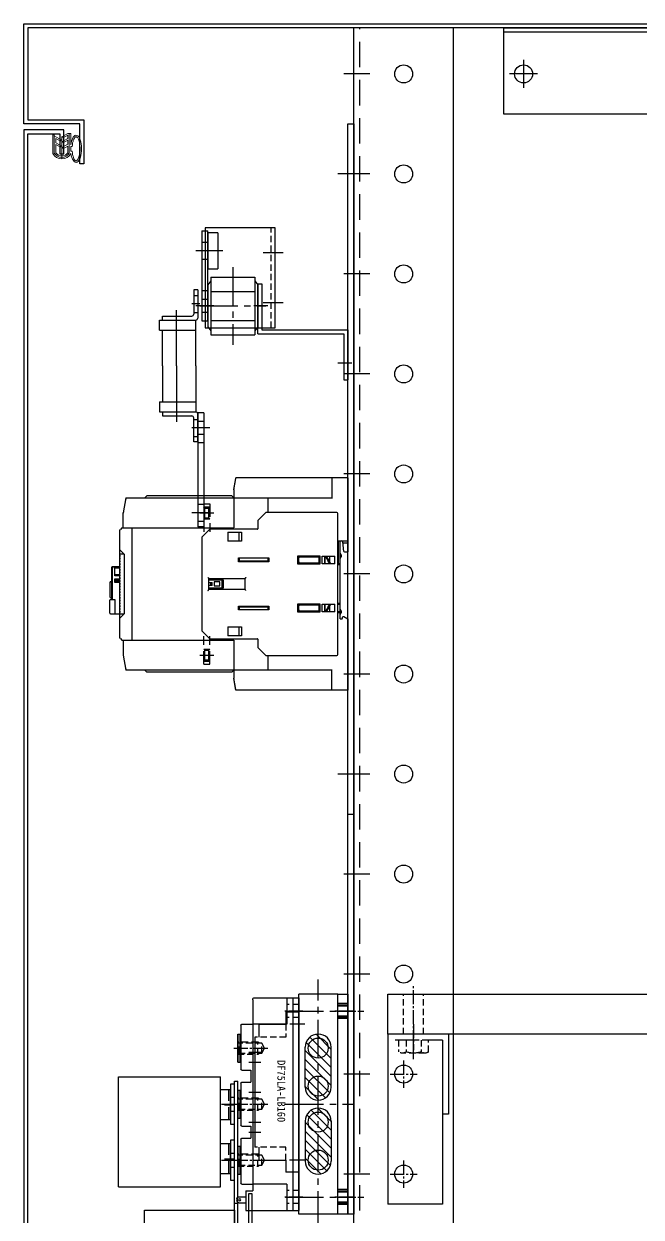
# Model space of a CAD drawing. Header units: millimetres. Extents: x 24815 to 36799, y -9299 to 5469.
# Drawn here: x 35162 to 35471, y 238 to 834 of the extents above; entities that cross this region are included whole.
import ezdxf

# ---------------------------------------------------------------- set-up
doc = ezdxf.new("R2010")
doc.units = ezdxf.units.MM
for name, pattern in [('CENTER', [50.8, 31.75, -6.35, 6.35, -6.35]), ('CENTER1', [10, 7, -1, 1, -1]), ('CENTER2', [28.575, 19.05, -3.175, 3.175, -3.175]), ('HIDDEN', [9.525, 6.35, -3.175]), ('HIDDEN2', [4.7625, 3.175, -1.5875]), ('HIDDENX2', [19.05, 12.7, -6.35])]:
    doc.linetypes.add(name, pattern=pattern)
for name, color, linetype in [('3', 3, 'Continuous'), ('BOARD_OUTLINE', 7, 'Continuous'), ('CAPA', 7, 'Continuous'), ('CEN', 1, 'CENTER'), ('CENTER', 1, 'CENTER'), ('H', 2, 'HIDDEN'), ('HIDDEN', 2, 'HIDDEN'), ('mmm', 7, 'Continuous'), ('OBS_SSTOP', 4, 'Continuous')]:
    doc.layers.add(name, color=color, linetype=linetype)
doc.layers.add('case', color=3, linetype='Continuous', lineweight=30)
doc.styles.add('HAN', font='')
doc.styles.get('HAN').set_extended_font_data('GulimChe')

# ---------------------------------------------------------------- blocks, each defined once
blk = doc.blocks.new('234567890oplkjhgijsdertyuioll')
at = {"color": 140}
for p, q in [((-17498.05, 8543.32), (-17498.05, 9439.32)), ((-17448.05, 9439.32), (-17498.05, 9439.32)), ((-17448.05, 8543.32), (-17448.05, 9439.32))]:
    blk.add_line(p, q, dxfattribs=at)
at = {"color": 1}
for p, q in [((-17490.05, 9416.32), (-17503.05, 9416.32)), ((-17490.05, 9366.32), (-17503.05, 9366.32)), ((-17490.05, 9316.32), (-17503.05, 9316.32)), ((-17490.05, 9266.32), (-17503.05, 9266.32)), ((-17490.05, 9216.32), (-17503.05, 9216.32)), ((-17490.05, 9166.32), (-17503.05, 9166.32)), ((-17490.05, 9116.32), (-17503.05, 9116.32)), ((-17490.05, 9066.32), (-17503.05, 9066.32)), ((-17490.05, 9016.32), (-17503.05, 9016.32)), ((-17490.05, 8966.32), (-17503.05, 8966.32)), ((-17490.05, 8916.32), (-17503.05, 8916.32)), ((-17490.05, 8866.32), (-17503.05, 8866.32))]:
    blk.add_line(p, q, dxfattribs=at)
at = {"color": 140}
for centre in [(-17473.05, 9416.32), (-17473.05, 9366.32), (-17473.05, 9316.32), (-17473.05, 9266.32), (-17473.05, 9216.32), (-17473.05, 9166.32), (-17473.05, 9116.32), (-17473.05, 9066.32), (-17473.05, 9016.32), (-17473.05, 8966.32), (-17473.05, 8916.32), (-17473.05, 8866.32)]:
    blk.add_circle(centre, 4.5, dxfattribs=at)
at = {"layer": 'HIDDEN', "color": 2, "linetype": 'HIDDENX2'}
blk.add_line((-17495.05, 8543.32), (-17495.05, 9439.32), dxfattribs=at)
blk = doc.blocks.new('756ETAFSDFF')
at = {"color": 4}
for p, q in [((12826.75, 11655.52), (13246.75, 11655.52)), ((12826.75, 11655.52), (12826.75, 11612.52)), ((12826.75, 11653.52), (13246.75, 11653.52)), ((13246.75, 11655.52), (13246.75, 11612.52)), ((12826.75, 11612.52), (13246.75, 11612.52))]:
    blk.add_line(p, q, dxfattribs=at)
for centre in [(12836.75, 11632.52), (12916.75, 11632.52), (12996.75, 11632.52), (13076.75, 11632.52), (13156.75, 11632.52), (13236.75, 11632.52)]:
    blk.add_circle(centre, 4.5, dxfattribs=at)
at = {"layer": 'CENTER', "ltscale": 3}
for p, q in [((12836.75, 11639.52), (12836.75, 11625.52)), ((12916.75, 11639.52), (12916.75, 11625.52)), ((12996.75, 11639.52), (12996.75, 11625.52)), ((13076.75, 11639.52), (13076.75, 11625.52)), ((13156.75, 11639.52), (13156.75, 11625.52)), ((13236.75, 11639.52), (13236.75, 11625.52)), ((12843.75, 11632.52), (12829.75, 11632.52)), ((12923.75, 11632.52), (12909.75, 11632.52)), ((13003.75, 11632.52), (12989.75, 11632.52)), ((13083.75, 11632.52), (13069.75, 11632.52)), ((13163.75, 11632.52), (13149.75, 11632.52)), ((13243.75, 11632.52), (13229.75, 11632.52))]:
    blk.add_line(p, q, dxfattribs=at)
blk = doc.blocks.new('door packing')
at = {"lineweight": 15}
for p, q in [((-4.03, -2.85), (-2.01, 0.65)), ((-3.03, 6.15), (-3.03, 7.15)), ((9.47, 7.15), (-3.03, 7.15)), ((9.19, 6.15), (-3.03, 6.15)), ((-2.88, -2.85), (-1.1, 0.23)), ((-2.31, 6.15), (0.29, 1.65)), ((-2.01, 0.65), (-1.1, 0.23)), ((-0.73, -2.85), (1.29, 0.65)), ((-0.58, 5.15), (1.2, 2.07)), ((2.24, 5.15), (-0.58, 5.15)), ((0.29, 1.65), (1.2, 2.07)), ((0.42, -2.85), (2.2, 0.23)), ((1.29, 0.65), (2.2, 0.23)), ((2.24, 5.15), (4.26, 1.65)), ((3.24, -2.85), (5.26, 0.65)), ((8.89, 5.15), (3.4, 5.15)), ((3.4, 5.15), (5.17, 2.07)), ((4.26, 1.65), (5.17, 2.07)), ((4.4, -2.85), (6.17, 0.23)), ((5.26, 0.65), (6.17, 0.23)), ((-4.03, -4.85), (-4.03, -2.85)), ((-4.03, -3.85), (9.19, -3.85)), ((-4.03, -4.85), (3.49, -4.85)), ((-2.88, -2.85), (-0.73, -2.85)), ((0.42, -2.85), (3.24, -2.85)), ((4.4, -2.85), (8.89, -2.85)), ((4.74, -5.74), (4.74, -4.85)), ((4.74, -4.85), (7.74, -4.85)), ((7.74, -5.74), (7.74, -4.85))]:
    blk.add_line(p, q, dxfattribs=at)
for radius, start, end in [(4.89, 305.16287, 54.83713), (5.89, 301.95275, 58.04725), (6.89, 298.55561, 60.51287)]:
    blk.add_arc((6.08, 1.15), radius, start, end, dxfattribs=at)
blk.add_ellipse((6.24, -8.37), major_axis=(9.04, 0), ratio=0.408407, start_param=1.879377, end_param=7.500112, dxfattribs=at)
blk.add_open_spline([(4.74, -5.74), (3.01, -5.92), (2.42, -6.03), (1.12, -6.34), (0.44, -6.58), (-0.67, -7.09), (-1.1, -7.37), (-1.53, -7.78), (-1.64, -7.92), (-1.77, -8.16), (-1.79, -8.25), (-1.81, -8.41), (-1.8, -8.48), (-1.72, -8.69), (-1.64, -8.82), (-1.38, -9.11), (-1.2, -9.27), (-0.72, -9.59), (-0.43, -9.76), (0.62, -10.24), (1.55, -10.53), (3.65, -10.93), (4.81, -11.04), (7.15, -11.07), (8.33, -10.99), (10.49, -10.64), (11.46, -10.37), (12.77, -9.84), (13.2, -9.61), (13.78, -9.19), (13.97, -9), (14.18, -8.72), (14.23, -8.61), (14.28, -8.44), (14.28, -8.37), (14.26, -8.22), (14.23, -8.13), (14.1, -7.9), (14, -7.77), (13.69, -7.48), (13.49, -7.33), (12.76, -6.88), (12.08, -6.58), (10.66, -6.16), (9.96, -6.01), (7.74, -5.74)], degree=3, knots=[1.879642, 1.879642, 1.879642, 1.879642, 2.103892, 2.103892, 2.418206, 2.418206, 2.73252, 2.73252, 2.921833, 2.921833, 3.111145, 3.111145, 3.300458, 3.300458, 3.489771, 3.489771, 3.679083, 3.679083, 3.868396, 3.868396, 4.275468, 4.275468, 4.68254, 4.68254, 5.089613, 5.089613, 5.496685, 5.496685, 5.768967, 5.768967, 5.987304, 5.987304, 6.163545, 6.163545, 6.339787, 6.339787, 6.516028, 6.516028, 6.692269, 6.692269, 6.86851, 6.86851, 7.222367, 7.222367, 7.500112, 7.500112, 7.500112, 7.500112], dxfattribs=at)
at = {"layer": 'CENTER', "lineweight": 15}
blk.add_line((12.97, 1.15), (-2.03, 1.15), dxfattribs=at)
blk = doc.blocks.new('64tweeffddsfasdf')
at = {"layer": '3'}
for p, q in [((-17307.17, 9391.32), (-17307.17, 9441.32)), ((-17307.17, 9441.32), (-16507.17, 9441.32)), ((-16509.17, 9439.32), (-17305.17, 9439.32)), ((-17305.17, 9439.32), (-17305.17, 9393.32)), ((-17279.17, 9391.32), (-17307.17, 9391.32)), ((-17305.17, 9393.32), (-17277.17, 9393.32)), ((-17279.17, 9371.32), (-17279.17, 9391.32)), ((-17277.17, 9393.32), (-17277.17, 9371.32)), ((-17277.17, 9371.32), (-17279.17, 9371.32))]:
    blk.add_line(p, q, dxfattribs=at)
blk = doc.blocks.new('A$C4EED5EFA')
at = {"color": 1}
for p, q in [((-35, 25), (-35, -25)), ((0, 25), (-35, 25)), ((0, -25), (0, 25)), ((-35, -25), (0, -25))]:
    blk.add_line(p, q, dxfattribs=at)
at = {"color": 2, "linetype": 'HIDDEN2'}
blk.add_line((-2, -25), (-2, 25), dxfattribs=at)
at = {"color": 1, "linetype": 'CENTER', "ltscale": 3}
for p, q in [((4, 12.5), (-6, 12.5)), ((4, -12.5), (-6, -12.5))]:
    blk.add_line(p, q, dxfattribs=at)
blk = doc.blocks.new('A$C7B1C76C4')
at = {"layer": '3'}
blk.add_lwpolyline([(20, -65), (20, -53), (0, -53), (0, -747), (20, -747), (20, -735), (18, -735), (18, -745), (2, -745), (2, -55), (18, -55), (18, -65), (20, -65)], dxfattribs=at)
for name, p in [('64tweeffddsfasdf', (17307.17, -9441.32)), ('234567890oplkjhgijsdertyuioll', (17663.05, -9441.32)), ('756ETAFSDFF', (-12586.75, -11657.52)), ('A$C4EED5EFA', (125.7, -127))]:
    blk.add_blockref(name, p)
at = {"lineweight": 15, "xscale": -0.75, "yscale": 0.75, "zscale": 0.75, "rotation": 90}
blk.add_blockref('door packing', (19.86, -57.77), dxfattribs=at)
blk = doc.blocks.new('A$C124A4948')
for p, q in [((-35, 30.5), (-21, 30.5)), ((-21, 30.5), (-35, 30.5)), ((-35, 30.5), (-35, 29)), ((-21, 30.5), (-21, 29)), ((-7, 30.5), (7, 30.5)), ((7, 30.5), (-7, 30.5)), ((-7, 30.5), (-7, 29)), ((7, 30.5), (7, 29)), ((21, 30.5), (35, 30.5)), ((35, 30.5), (21, 30.5)), ((21, 30.5), (21, 29)), ((35, 30.5), (35, 29)), ((46.3, 29.9), (46.3, 26.5)), ((47.3, 30.9), (48.3, 30.9)), ((49.3, 29.9), (49.3, 26.5)), ((-40, 28.5), (-40, 23)), ((-39.5, 29), (-17.5, 29)), ((-35, 29.3), (-21, 29.3)), ((-21, 29.3), (-35, 29.3)), ((-17, 28.5), (-17, 24)), ((-17, 24), (-11, 24)), ((-11, 28.5), (-11, 24)), ((-10.5, 29), (10.5, 29)), ((7, 29.3), (-7, 29.3)), ((11, 28.5), (11, 24)), ((11, 24), (17, 24)), ((17, 28.5), (17, 24)), ((17.5, 29), (39.5, 29)), ((35, 29.3), (21, 29.3)), ((40, 28.5), (40, 23)), ((43.3, 26.5), (53.2, 26.5)), ((43.3, 26.5), (43.3, 23)), ((53.2, 26.5), (53.2, 0)), ((-53.2, 22), (-53.2, 0)), ((-52.2, 23), (43.3, 23)), ((-53.2, 6), (-39.95, 6)), ((39.95, 6), (53.2, 6)), ((-53.2, 3), (53.2, 3)), ((-53.2, 0), (53.2, 0))]:
    blk.add_line(p, q)
at = {"color": 1, "linetype": 'CENTER1'}
for p, q in [((-28, 32.5), (-28, 15.08)), ((0, 32.5), (0, 15.08)), ((28, 32.5), (28, 15.08)), ((-46.5, -2), (-46.5, 8)), ((46.5, -2), (46.5, 8))]:
    blk.add_line(p, q, dxfattribs=at)
at = {"ltscale": 10}
for p, q in [((-39.95, 6), (-39.95, 23)), ((39.95, 6), (39.95, 23))]:
    blk.add_line(p, q, dxfattribs=at)
at = {"color": 2, "linetype": 'HIDDEN2'}
for p, q in [((-25, 20.5), (-31, 20.5)), ((-25.54, 18.5), (-30.46, 18.5)), ((3, 20.5), (-3, 20.5)), ((2.46, 18.5), (-2.46, 18.5)), ((31, 20.5), (25, 20.5)), ((30.46, 18.5), (25.54, 18.5)), ((-49.75, 0), (-49.75, 6)), ((-43.25, 0), (-43.25, 6)), ((43.25, 0), (43.25, 6)), ((49.75, 0), (49.75, 6))]:
    blk.add_line(p, q, dxfattribs=at)
for points in [[(-30.46, 19.56), (-31, 20.5), (-31, 30.5)], [(-25, 30.5), (-25.54, 29.96), (-30.46, 29.96), (-31, 30.5)], [(-25.54, 29.96), (-25.54, 18.5), (-28, 17.08), (-30.46, 18.5), (-30.46, 29.96)], [(-25, 30.5), (-25, 20.5), (-25.54, 19.56)], [(-2.46, 19.56), (-3, 20.5), (-3, 30.5)], [(3, 30.5), (2.46, 29.96), (-2.46, 29.96), (-3, 30.5)], [(2.46, 29.96), (2.46, 18.5), (0, 17.08), (-2.46, 18.5), (-2.46, 29.96)], [(3, 30.5), (3, 20.5), (2.46, 19.56)], [(25.54, 19.56), (25, 20.5), (25, 30.5)], [(31, 30.5), (30.46, 29.96), (25.54, 29.96), (25, 30.5)], [(30.46, 29.96), (30.46, 18.5), (28, 17.08), (25.54, 18.5), (25.54, 29.96)], [(31, 30.5), (31, 20.5), (30.46, 19.56)]]:
    blk.add_lwpolyline(points, dxfattribs=at)
at = {"color": 3}
blk.add_lwpolyline([(44.7, 23.5), (72.7, 23.5), (72.7, 25), (44.7, 25)], close=True, dxfattribs=at)
blk.add_circle((47.8, 29.4), 0.5)
for centre, radius, start, end in [((47.3, 29.9), 1, 90, 180), ((48.3, 29.9), 1, 0, 90), ((-39.5, 28.5), 0.5, 90, 180), ((-17.5, 28.5), 0.5, 0, 90), ((-10.5, 28.5), 0.5, 90, 180), ((10.5, 28.5), 0.5, 0, 90), ((17.5, 28.5), 0.5, 90, 180), ((39.5, 28.5), 0.5, 0, 90), ((-52.2, 22), 1, 90, 180)]:
    blk.add_arc(centre, radius, start, end)
blk = doc.blocks.new('A$C4D733520')
at = {"color": 161}
for p, q in [((-55.62, 14.67, 0), (24.38, 14.67, 0)), ((-55.62, 14.67, 0), (-55.62, 8.27, 0)), ((24.38, 14.67, 0), (24.38, 8.27, 0)), ((-55.62, 8.27, 0), (-49.62, 8.27, 0)), ((-49.62, -5.33, 0), (-49.62, 8.27, 0)), ((18.38, -5.33, 0), (18.38, 8.27, 0)), ((18.38, 8.27, 0), (24.38, 8.27, 0)), ((-49.62, -5.33, 0), (-43.12, -5.33, 0)), ((11.88, -5.33, 0), (18.38, -5.33, 0)), ((-43.12, -7.33, 0), (11.88, -7.33, 0))]:
    blk.add_line(p, q, dxfattribs=at)
at = {"color": 1, "linetype": 'CENTER'}
for p, q in [((-49.62, 17.67, 0), (-49.62, 10.22, 0)), ((18.38, 17.67, 0), (18.38, 9.98, 0)), ((-35.62, -10.33, 0), (-35.62, -4.33, 0)), ((-30.62, -10.33, 0), (-30.62, -4.33, 0)), ((-15.62, -10.33, 0), (-15.62, -4.33, 0)), ((-0.62, -10.33, 0), (-0.62, -4.33, 0)), ((4.38, -10.33, 0), (4.38, -4.33, 0))]:
    blk.add_line(p, q, dxfattribs=at)
at = {"color": 2, "linetype": 'HIDDEN2'}
for p, q in [((-49.62, 8.27, 0), (-43.12, 8.27, 0)), ((-43.12, 8.27, 0), (-43.12, -7.33, 0)), ((11.88, 8.27, 0), (11.88, -7.33, 0)), ((18.38, 8.27, 0), (11.88, 8.27, 0))]:
    blk.add_line(p, q, dxfattribs=at)
at = {"color": 2, "style": 'HAN'}
blk.add_text('DF75LA-LB160', height=4, dxfattribs=at).set_placement((-31.59, 3.98, 0))
blk = doc.blocks.new('AEFAES')
h = blk.add_hatch()
h.set_pattern_fill('ANSI31', color=256, style=0)
h.set_pattern_definition([(315, (-3720.565, -10788.0357), (-2.245064, -2.245064), [])])
edge = h.paths.add_edge_path()
edge.add_arc((-4454.4, -12420.41), 6.5, 180, 360)
edge.add_line((-4447.9, -12420.41), (-4447.9, -12400.41))
edge.add_arc((-4454.4, -12400.41), 6.5, 0, 180)
edge.add_line((-4460.9, -12400.41), (-4460.9, -12420.41))
edge = h.paths.add_edge_path()
edge.add_arc((-4454.4, -12383.41), 6.5, 180, 360)
edge.add_line((-4447.9, -12383.41), (-4447.9, -12363.41))
edge.add_arc((-4454.4, -12363.41), 6.5, 0, 180)
edge.add_line((-4460.9, -12363.41), (-4460.9, -12383.41))
at = {"color": 1, "linetype": 'CENTER2'}
for p, q in [((-4454.4, -12454.49), (-4454.4, -12329.63)), ((-4470.81, -12345.41), (-4436.21, -12345.41)), ((-4470.81, -12391.91), (-4436.21, -12391.91)), ((-4470.81, -12438.41), (-4436.21, -12438.41))]:
    blk.add_line(p, q, dxfattribs=at)
at = {"color": 1}
for p, q in [((-4464.15, -12446.91), (-4464.15, -12336.91)), ((-4444.65, -12336.91), (-4464.15, -12336.91)), ((-4444.65, -12446.91), (-4444.65, -12336.91)), ((-4460.9, -12383.41), (-4460.9, -12363.41)), ((-4447.9, -12383.41), (-4447.9, -12363.41)), ((-4460.9, -12400.41), (-4460.9, -12420.41)), ((-4447.9, -12400.41), (-4447.9, -12420.41)), ((-4444.65, -12446.91), (-4464.15, -12446.91))]:
    blk.add_line(p, q, dxfattribs=at)
at = {"color": 3}
for centre in [(-4454.4, -12363.91), (-4454.4, -12382.91), (-4454.4, -12400.91), (-4454.4, -12419.91)]:
    blk.add_circle(centre, 5, dxfattribs=at)
at = {"color": 1}
for centre, start, end in [((-4454.4, -12363.41), 0, 180), ((-4454.4, -12383.41), 180, 0), ((-4454.4, -12400.41), 0, 180), ((-4454.4, -12420.41), 180, 0)]:
    blk.add_arc(centre, 6.5, start, end, dxfattribs=at)
at = {"ltscale": 10, "xscale": -1, "rotation": 90}
blk.add_blockref('A$C124A4948', (-4464.15, -12391.91), dxfattribs=at)
at = {"rotation": 270}
blk.add_blockref('A$C4D733520', (-4478.81, -12401.53, 0), dxfattribs=at)
blk = doc.blocks.new('q3453w46t45t')
for p, q in [((70845.66, 2007.55), (70850.15, 2007.55)), ((70845.66, 1980.55), (70850.15, 1980.55))]:
    blk.add_line(p, q)
at = {"layer": 'CAPA'}
for p, q in [((70792.71, 1966.55), (70792.71, 2021.55)), ((70792.71, 2021.55), (70843.71, 2021.55)), ((70843.71, 1966.55), (70843.71, 2021.55)), ((70848.71, 2015.05), (70843.71, 2015.05)), ((70848.71, 2000.05), (70848.71, 2015.05)), ((70848.71, 2000.05), (70843.71, 2000.05)), ((70848.71, 1988.05), (70843.71, 1988.05)), ((70848.71, 1973.05), (70848.71, 1988.05)), ((70848.71, 1973.05), (70843.71, 1973.05)), ((70792.71, 1966.55), (70843.71, 1966.55))]:
    blk.add_line(p, q, dxfattribs=at)
at = {"layer": 'CAPA', "linetype": 'HIDDEN'}
for p, q in [((70847.91, 2000.05), (70847.91, 2015.05)), ((70847.91, 1973.05), (70847.91, 1988.05))]:
    blk.add_line(p, q, dxfattribs=at)
blk = doc.blocks.new('A$C4EDB0E17')
at = {"color": 6}
for p, q in [((0, 50), (-3, 50)), ((-3, 50), (-3, -7)), ((0, 50), (0, -7)), ((0, 35), (-3, 35)), ((0, -7), (-3, -7))]:
    blk.add_line(p, q, dxfattribs=at)
at = {"layer": 'CEN'}
for p, q in [((3, 42.5), (-6, 42.5)), ((3, 0), (-6, 0))]:
    blk.add_line(p, q, dxfattribs=at)
at = {"layer": 'H'}
for p, q in [((0, 45.75), (-3, 45.75)), ((0, 39.25), (-3, 39.25)), ((0, 4.25), (-3, 4.25)), ((0, -4.25), (-3, -4.25))]:
    blk.add_line(p, q, dxfattribs=at)
blk = doc.blocks.new('DSAGFSEFWAEFSDFAW')
at = {"color": 3}
for p, q in [((7178.45, -34372.09), (7176.45, -34372.09)), ((7176.45, -34372.09), (7176.45, -34386.69)), ((7178.45, -34370.59), (7178.45, -34388.69)), ((7183.45, -34370.59), (7178.45, -34370.59)), ((7183.45, -34370.59), (7183.45, -34388.79)), ((7201.4, -34372.09), (7183.45, -34372.09)), ((7201.4, -34372.09), (7219.35, -34372.09)), ((7219.35, -34370.59), (7224.35, -34370.59)), ((7219.35, -34370.59), (7219.35, -34388.79)), ((7224.35, -34370.59), (7224.35, -34388.69)), ((7224.35, -34372.09), (7226.35, -34372.09)), ((7226.35, -34372.09), (7226.35, -34386.69)), ((7163.4, -34387.69), (7175.45, -34387.69)), ((7163.4, -34389.69), (7163.4, -34387.69)), ((7239.4, -34387.69), (7227.35, -34387.69)), ((7239.4, -34389.69), (7239.4, -34387.69)), ((7163.4, -34389.69), (7177.45, -34389.69)), ((7201.4, -34388.79), (7178.44, -34388.79)), ((7201.4, -34388.79), (7224.35, -34388.79)), ((7239.4, -34389.69), (7225.35, -34389.69))]:
    blk.add_line(p, q, dxfattribs=at)
for centre, start, end in [((7175.45, -34386.69), 270, 0), ((7227.35, -34386.69), 180, 270), ((7177.45, -34388.69), 270, 0), ((7225.35, -34388.69), 180, 270)]:
    blk.add_arc(centre, 1, start, end, dxfattribs=at)
at = {"layer": 'mmm', "linetype": 'CENTER'}
for p, q in [((7201.4, -34379.03), (7173.45, -34379.03)), ((7201.4, -34379.03), (7229.35, -34379.03)), ((7166.15, -34387.69), (7166.15, -34389.69)), ((7170.4, -34390.69), (7170.4, -34386.69)), ((7174.65, -34387.69), (7174.65, -34389.69)), ((7228.15, -34387.69), (7228.15, -34389.69)), ((7232.4, -34390.69), (7232.4, -34386.69)), ((7236.65, -34387.69), (7236.65, -34389.69))]:
    blk.add_line(p, q, dxfattribs=at)
blk = doc.blocks.new('A$C297E0084')
at = {"color": 4}
for p, q in [((-45, 23), (-45, 48)), ((-45, 48), (-43, 48)), ((-43, 48), (-43, 25)), ((-43, 25), (0, 25)), ((0, 25), (0, 0)), ((-45, 23), (-2, 23)), ((-2, 23), (-2, 0)), ((-2, 0), (0, 0))]:
    blk.add_line(p, q, dxfattribs=at)
at = {"color": 1, "linetype": 'CENTER1'}
for p, q in [((-40, 37), (-48, 37)), ((-5, 8.51), (3, 8.51))]:
    blk.add_line(p, q, dxfattribs=at)
blk = doc.blocks.new('A$C12FB6334')
at = {"color": 1, "linetype": 'CENTER2'}
for p, q in [((-10, 19.4), (-10, -19.4)), ((-26.47, 0), (6.47, 0))]:
    blk.add_line(p, q, dxfattribs=at)
at = {"color": 2}
for p, q in [((-21, 12.5), (-22.5, 10.5)), ((-21, 14.43), (1, 14.43)), ((-21, 14.43), (-21, -14.43)), ((1, 14.43), (1, -14.43)), ((1, 12.5), (2.5, 10.5)), ((-22.5, 10.5), (-22.5, -10.5)), ((-21, 7.22), (1, 7.22)), ((2.5, 10.5), (2.5, -10.5)), ((-22.5, -10.5), (-21, -12.5)), ((-21, -7.22), (1, -7.22)), ((2.5, -10.5), (1, -12.5)), ((-21, -14.43), (1, -14.43))]:
    blk.add_line(p, q, dxfattribs=at)
blk = doc.blocks.new('A$C119C6CB8')
at = {"color": 6}
for p, q in [((-3, 7.5), (-3, -37.5)), ((0, 7.5), (-3, 7.5)), ((0, -37.5), (0, 7.5)), ((-3, -7.5), (0, -7.5)), ((0, -37.5), (-3, -37.5))]:
    blk.add_line(p, q, dxfattribs=at)
at = {"layer": 'CEN'}
for p, q in [((-6, 0), (3, 0)), ((-6, -27.5), (3, -27.5))]:
    blk.add_line(p, q, dxfattribs=at)
at = {"layer": 'H'}
for p, q in [((-3, 3.25), (0, 3.25)), ((-3, -3.25), (0, -3.25)), ((-3, -23.25), (0, -23.25)), ((-3, -31.75), (0, -31.75))]:
    blk.add_line(p, q, dxfattribs=at)
blk = doc.blocks.new('A$C492242FE')
at = {"color": 32}
for p, q in [((0, 9), (0, -9)), ((0, 9), (5, 9)), ((5, 9), (5, -9)), ((5, -9), (0, -9))]:
    blk.add_line(p, q, dxfattribs=at)
at = {"layer": 'CEN'}
blk.add_line((-2.5, 0), (7.5, 0), dxfattribs=at)
blk = doc.blocks.new('A$C09D32D50')
at = {"linetype": 'CENTER1'}
blk.add_line((-6.5, 0), (4.5, 0), dxfattribs=at)
at = {"color": 2, "linetype": 'HIDDEN'}
for p, q in [((-2, 3.5), (0, 3.5)), ((-2, -3.5), (0, -3.5))]:
    blk.add_line(p, q, dxfattribs=at)
at = {"color": 1}
blk.add_lwpolyline([(-2, 10), (-2, -10), (0, -10), (0, 10)], close=True, dxfattribs=at)
blk = doc.blocks.new('A$C368F2ED3')
at = {"color": 1, "linetype": 'CENTER1'}
for p, q in [((2.5, 0), (-7.5, 0)), ((2.5, -93), (-7.5, -93))]:
    blk.add_line(p, q, dxfattribs=at)
at = {"color": 2, "linetype": 'HIDDEN'}
for p, q in [((0, 3.75), (-5, 3.75)), ((0, -3.75), (-5, -3.75)), ((0, -89.25), (-5, -89.25)), ((0, -96.75), (-5, -96.75))]:
    blk.add_line(p, q, dxfattribs=at)
at = {"color": 251, "linetype": 'HIDDEN'}
for p, q in [((0, 3), (-5, 3)), ((0, 2.458734), (-5, 2.458734)), ((0, -2.458734), (-5, -2.458734)), ((0, -3), (-5, -3)), ((0, -90), (-5, -90)), ((0, -90.541266), (-5, -90.541266)), ((0, -95.458734), (-5, -95.458734)), ((0, -96), (-5, -96))]:
    blk.add_line(p, q, dxfattribs=at)
at = {"color": 32}
blk.add_lwpolyline([(-5, 8.5), (0, 8.5), (0, -101.5), (-5, -101.5)], close=True, dxfattribs=at)
blk = doc.blocks.new('A$C4BAB7871')
at = {"color": 1, "linetype": 'CENTER1'}
for p, q in [((5, 520), (-8, 520)), ((5, 220), (-8, 220)), ((-8, 101.5), (5, 101.5)), ((-8, 8.5), (5, 8.5))]:
    blk.add_line(p, q, dxfattribs=at)
at = {"color": 3}
blk.add_lwpolyline([(-3, 545), (0, 545), (0, 0), (-3, 0)], close=True, dxfattribs=at)
at = {"layer": 'case', "color": 3}
blk.add_line((-3, 200), (0, 200), dxfattribs=at)
blk = doc.blocks.new('A$C24BC0354')
for p, q in [((-25.65, 47.35, 0), (-24.68, 52.86, 0)), ((-25.65, 47.15, 0), (-24.65, 52.85, 0)), ((-24.68, 52.86, 0), (-24.63, 53.15, 0)), ((-24.65, 52.85, 0), (-24.59, 53.15, 0)), ((31.35, 53.15, 0), (-24.63, 53.15, 0)), ((23.35, 53.15, 0), (23.35, 42.85, 0)), ((31.35, 53.15, 0), (31.35, 16.15, 0)), ((-79.63, 43.15, 0), (-80.95, 35.65, 0)), ((-79.63, 43.15, 0), (23.35, 43.15, 0)), ((-69.15, 44.15, 0), (-70.15, 43.15, 0)), ((-26.65, 44.15, 0), (-69.15, 44.15, 0)), ((-25.65, 43.15, 0), (-26.65, 44.15, 0)), ((-25.65, 47.35, 0), (-25.65, 28.15, 0)), ((-8.65, 43.15, 0), (-8.65, 35.9, 0)), ((-9.55, 35.9, 0), (-13.55, 31.9, 0)), ((25.95, 35.9, 0), (-9.55, 35.9, 0)), ((-80.95, 28.15, 0), (-80.95, 35.65, 0)), ((-13.55, 31.9, 0), (-13.55, 27.8, 0)), ((26.45, -35.1, 0), (26.45, 35.4, 0)), ((-82.75, 25.45, 0), (-82.75, 19.65, 0)), ((-82.65, 27.15, 0), (-82.35, 27.45, 0)), ((-82.65, -26.85, 0), (-82.65, 27.15, 0)), ((-81.65, 28.15, 0), (-82.35, 27.45, 0)), ((-81.65, 28.15, 0), (-25.65, 28.15, 0)), ((-76.65, 28.15, 0), (-76.65, -27.85, 0)), ((-37.55, 27.5, 0), (-41.55, 23.5, 0)), ((-13.85, 27.5, 0), (-37.55, 27.5, 0)), ((-28.55, 26.1, 0), (-28.55, 21.5, 0)), ((-28.55, 26.1, 0), (-21.85, 26.1, 0)), ((-23.05, 26.1, 0), (-23.05, 21.5, 0)), ((-21.85, 26.1, 0), (-21.85, 21.5, 0)), ((-41.55, 23.5, 0), (-41.55, -23.2, 0)), ((-21.85, 21.5, 0), (-28.55, 21.5, 0)), ((26.55, 21.65, 0), (26.55, 10.25, 0)), ((26.55, 21.65, 0), (31.35, 21.65, 0)), ((27.55, -17.35, 0), (27.55, 21.65, 0)), ((27.7, 21.54, 0), (27.55, 21.32, 0)), ((27.72, 21.56, 0), (27.7, 21.54, 0)), ((27.79, 21.65, 0), (27.72, 21.56, 0)), ((29.41, 16.43, 0), (28.99, 21.2, 0)), ((29.04, 20.65, 0), (31.35, 20.65, 0)), ((-80.39, 15, 0), (-82.65, 15, 0)), ((-82.65, 14.55, 0), (-82.45, 14.55, 0)), ((-82.65, 13.95, 0), (-82.45, 13.95, 0)), ((-82.65, 13.15, 0), (-82.45, 13.15, 0)), ((-82.65, 12.55, 0), (-82.45, 12.55, 0)), ((-82.45, 13.95, 0), (-82.45, 14.55, 0)), ((-82.45, 12.55, 0), (-82.45, 13.15, 0)), ((-82.35, 16.82, 0), (-80.39, 15, 0)), ((-80.39, 15, 0), (-80.39, -14.7, 0)), ((-23.25, 13.15, 0), (-8.15, 13.15, 0)), ((-23.25, 11.25, 0), (-23.25, 13.15, 0)), ((-22.85, 11.5, 0), (-22.85, 13.15, 0)), ((-8.55, 13, 0), (-22.85, 13, 0)), ((-22.75, 13, 0), (-22.75, 13.15, 0)), ((-8.65, 13, 0), (-8.65, 13.15, 0)), ((-8.55, 13.15, 0), (-8.55, 11.5, 0)), ((-8.15, 13.15, 0), (-8.15, 11.25, 0)), ((6.45, 14.25, 0), (17.45, 14.25, 0)), ((6.45, 14.25, 0), (6.95, 13.75, 0)), ((6.45, 10.05, 0), (6.45, 14.25, 0)), ((6.95, 13.75, 0), (16.95, 13.75, 0)), ((6.95, 10.55, 0), (6.95, 13.75, 0)), ((17.45, 14.25, 0), (16.95, 13.75, 0)), ((16.95, 13.75, 0), (16.95, 10.55, 0)), ((17.45, 14.25, 0), (17.45, 10.05, 0)), ((18.65, 14.05, 0), (24.95, 14.05, 0)), ((18.65, 10.25, 0), (18.65, 14.05, 0)), ((19.85, 10.25, 0), (19.85, 14.05, 0)), ((19.95, 14.05, 0), (19.95, 10.25, 0)), ((22.45, 11.09, 0), (22.45, 14.05, 0)), ((24.95, 10.25, 0), (24.95, 14.05, 0)), ((26.45, 14.55, 0), (26.55, 14.55, 0)), ((26.45, 14.05, 0), (26.55, 14.05, 0)), ((28.05, 14.65, 0), (27.55, 15.65, 0)), ((27.55, 12.65, 0), (28.05, 13.65, 0)), ((28.05, 14.65, 0), (28.05, 13.65, 0)), ((29.41, 16.43, 0), (29.7, 16.15, 0)), ((29.7, 16.15, 0), (31.35, 16.15, 0)), ((-86.65, -7.7, 0), (-86.65, 8.5, 0)), ((-86.35, -7.7, 0), (-86.35, 8.8, 0)), ((-82.65, 8.8, 0), (-86.35, 8.8, 0)), ((-85.15, 7.8, 0), (-85.65, 8.8, 0)), ((-85.4, 8.3, 0), (-82.45, 8.3, 0)), ((-85.15, 4.3, 0), (-85.15, 7.8, 0)), ((-82.65, 11.75, 0), (-82.45, 11.75, 0)), ((-82.65, 11.15, 0), (-82.45, 11.15, 0)), ((-82.65, 10.35, 0), (-82.45, 10.35, 0)), ((-82.65, 9.75, 0), (-82.45, 9.75, 0)), ((-82.65, 8.95, 0), (-82.45, 8.95, 0)), ((-82.65, 8.35, 0), (-82.45, 8.35, 0)), ((-82.65, 7.55, 0), (-82.45, 7.55, 0)), ((-82.65, 6.95, 0), (-82.45, 6.95, 0)), ((-82.65, 6.15, 0), (-82.45, 6.15, 0)), ((-82.45, 11.15, 0), (-82.45, 11.75, 0)), ((-82.45, 9.75, 0), (-82.45, 10.35, 0)), ((-82.45, 8.35, 0), (-82.45, 8.95, 0)), ((-82.45, 6.95, 0), (-82.45, 7.55, 0)), ((-82.45, 5.55, 0), (-82.45, 6.15, 0)), ((-8.15, 11.25, 0), (-23.25, 11.25, 0)), ((-8.55, 11.5, 0), (-22.85, 11.5, 0)), ((6.45, 10.05, 0), (6.95, 10.55, 0)), ((17.45, 10.05, 0), (6.45, 10.05, 0)), ((16.95, 10.55, 0), (6.95, 10.55, 0)), ((17.45, 10.05, 0), (16.95, 10.55, 0)), ((24.95, 10.25, 0), (18.65, 10.25, 0)), ((27.55, 10.25, 0), (26.45, 10.25, 0)), ((27.55, 9.75, 0), (26.45, 9.75, 0)), ((-87.65, 0.8, 0), (-87.65, -6.2, 0)), ((-87.15, 1.3, 0), (-86.65, 1.3, 0)), ((-82.65, 4.8, 0), (-85.15, 4.8, 0)), ((-82.65, 4.3, 0), (-85.15, 4.3, 0)), ((-85.15, 0.94, 0), (-85.15, 2.67, 0)), ((-85.15, 2.67, 0), (-82.65, 2.67, 0)), ((-85.15, 2.24, 0), (-82.65, 2.24, 0)), ((-82.65, 1.37, 0), (-85.15, 1.37, 0)), ((-82.65, 0.94, 0), (-85.15, 0.94, 0)), ((-82.65, 5.55, 0), (-82.45, 5.55, 0)), ((-82.65, 4.75, 0), (-82.45, 4.75, 0)), ((-82.65, 4.15, 0), (-82.45, 4.15, 0)), ((-82.65, 3.35, 0), (-82.45, 3.35, 0)), ((-82.65, 2.75, 0), (-82.45, 2.75, 0)), ((-82.65, 1.95, 0), (-82.45, 1.95, 0)), ((-82.65, 1.35, 0), (-82.45, 1.35, 0)), ((-82.65, 0.55, 0), (-82.45, 0.55, 0)), ((-82.45, 4.15, 0), (-82.45, 4.75, 0)), ((-82.45, 2.75, 0), (-82.45, 3.35, 0)), ((-82.45, 1.35, 0), (-82.45, 1.95, 0)), ((-82.45, -0.05, 0), (-82.45, 0.55, 0)), ((-38.05, 2.9, 0), (-20.05, 2.9, 0)), ((-38.05, -2.6, 0), (-38.05, 2.9, 0)), ((-38.05, 2.25, 0), (-30.95, 2.25, 0)), ((-38.05, 0.9, 0), (-36.45, 0.9, 0)), ((-37.15, -0.6, 0), (-37.15, 0.9, 0)), ((-36.45, -0.6, 0), (-36.45, 0.9, 0)), ((-35.45, 1.15, 0), (-35.45, -0.85, 0)), ((-32.65, 1.15, 0), (-35.45, 1.15, 0)), ((-32.65, -0.85, 0), (-32.65, 1.15, 0)), ((-31.65, 2.25, 0), (-31.65, -1.95, 0)), ((-30.95, 2.25, 0), (-30.95, -1.95, 0)), ((-20.05, 2.9, 0), (-20.05, -2.6, 0)), ((-82.65, -0.05, 0), (-82.45, -0.05, 0)), ((-82.65, -0.85, 0), (-82.45, -0.85, 0)), ((-82.65, -1.45, 0), (-82.45, -1.45, 0)), ((-82.65, -2.25, 0), (-82.45, -2.25, 0)), ((-82.65, -2.85, 0), (-82.45, -2.85, 0)), ((-82.65, -3.65, 0), (-82.45, -3.65, 0)), ((-82.65, -4.25, 0), (-82.45, -4.25, 0)), ((-82.65, -5.05, 0), (-82.45, -5.05, 0)), ((-82.65, -5.65, 0), (-82.45, -5.65, 0)), ((-82.45, -1.45, 0), (-82.45, -0.85, 0)), ((-82.45, -2.85, 0), (-82.45, -2.25, 0)), ((-82.45, -4.25, 0), (-82.45, -3.65, 0)), ((-82.45, -5.65, 0), (-82.45, -5.05, 0)), ((-36.45, -0.6, 0), (-38.05, -0.6, 0)), ((-30.95, -1.95, 0), (-38.05, -1.95, 0)), ((-20.05, -2.6, 0), (-38.05, -2.6, 0)), ((-35.45, -0.85, 0), (-32.65, -0.85, 0)), ((-87.65, -14.4, 0), (-87.65, -8, 0)), ((-84.95, -7.7, 0), (-87.35, -7.7, 0)), ((-87.15, -6.7, 0), (-86.65, -6.7, 0)), ((-84.95, -14.7, 0), (-84.95, -7.7, 0)), ((-82.65, -6.45, 0), (-82.45, -6.45, 0)), ((-82.65, -7.05, 0), (-82.45, -7.05, 0)), ((-82.65, -7.85, 0), (-82.45, -7.85, 0)), ((-82.65, -8.45, 0), (-82.45, -8.45, 0)), ((-82.65, -9.25, 0), (-82.45, -9.25, 0)), ((-82.65, -9.85, 0), (-82.45, -9.85, 0)), ((-82.65, -10.65, 0), (-82.45, -10.65, 0)), ((-82.65, -11.25, 0), (-82.45, -11.25, 0)), ((-82.45, -7.05, 0), (-82.45, -6.45, 0)), ((-82.45, -8.45, 0), (-82.45, -7.85, 0)), ((-82.45, -9.85, 0), (-82.45, -9.25, 0)), ((-82.45, -11.25, 0), (-82.45, -10.65, 0)), ((-23.25, -10.95, 0), (-8.15, -10.95, 0)), ((-23.25, -12.85, 0), (-23.25, -10.95, 0)), ((-22.85, -11.2, 0), (-8.55, -11.2, 0)), ((-22.85, -12.85, 0), (-22.85, -11.2, 0)), ((-8.55, -11.2, 0), (-8.55, -12.85, 0)), ((-8.15, -10.95, 0), (-8.15, -12.85, 0)), ((6.45, -9.75, 0), (17.45, -9.75, 0)), ((6.45, -9.75, 0), (6.95, -10.25, 0)), ((6.45, -13.95, 0), (6.45, -9.75, 0)), ((6.95, -10.25, 0), (16.95, -10.25, 0)), ((6.95, -13.45, 0), (6.95, -10.25, 0)), ((17.45, -9.75, 0), (16.95, -10.25, 0)), ((16.95, -10.25, 0), (16.95, -13.45, 0)), ((17.45, -9.75, 0), (17.45, -13.95, 0)), ((18.65, -9.95, 0), (24.95, -9.95, 0)), ((18.65, -13.75, 0), (18.65, -9.95, 0)), ((19.85, -13.75, 0), (19.85, -9.95, 0)), ((19.95, -9.95, 0), (19.95, -13.75, 0)), ((22.45, -13.75, 0), (22.45, -10.79, 0)), ((24.95, -13.75, 0), (24.95, -9.95, 0)), ((26.45, -9.45, 0), (27.55, -9.45, 0)), ((26.45, -9.95, 0), (27.55, -9.95, 0)), ((-87.35, -14.7, 0), (-80.39, -14.7, 0)), ((-82.65, -12.05, 0), (-82.45, -12.05, 0)), ((-82.65, -12.65, 0), (-82.45, -12.65, 0)), ((-82.65, -13.45, 0), (-82.45, -13.45, 0)), ((-82.65, -14.05, 0), (-82.45, -14.05, 0)), ((-82.45, -12.65, 0), (-82.45, -12.05, 0)), ((-82.45, -14.05, 0), (-82.45, -13.45, 0)), ((-80.39, -14.7, 0), (-82.35, -16.52, 0)), ((-8.15, -12.85, 0), (-23.25, -12.85, 0)), ((-8.55, -12.7, 0), (-22.85, -12.7, 0)), ((-22.75, -12.85, 0), (-22.75, -12.7, 0)), ((-8.65, -12.85, 0), (-8.65, -12.7, 0)), ((6.45, -13.95, 0), (6.95, -13.45, 0)), ((17.45, -13.95, 0), (6.45, -13.95, 0)), ((16.95, -13.45, 0), (6.95, -13.45, 0)), ((17.45, -13.95, 0), (16.95, -13.45, 0)), ((24.95, -13.75, 0), (18.65, -13.75, 0)), ((27.55, -13.75, 0), (26.45, -13.75, 0)), ((27.55, -14.25, 0), (26.45, -14.25, 0)), ((28.05, -13.35, 0), (27.55, -12.35, 0)), ((27.55, -15.35, 0), (28.05, -14.35, 0)), ((27.55, -17.35, 0), (28.55, -17.35, 0)), ((28.05, -13.35, 0), (28.05, -14.35, 0)), ((28.55, -17.35, 0), (28.95, -16.05, 0)), ((28.95, -16.05, 0), (29.35, -16.05, 0)), ((29.35, -16.05, 0), (31.35, -17.35, 0)), ((31.35, -17.35, 0), (31.35, -52.85, 0)), ((-82.75, -19.35, 0), (-82.75, -25.15, 0)), ((-41.55, -23.2, 0), (-37.55, -27.2, 0)), ((-28.55, -21.2, 0), (-28.55, -25.8, 0)), ((-28.55, -21.2, 0), (-21.85, -21.2, 0)), ((-23.05, -21.2, 0), (-23.05, -25.8, 0)), ((-21.85, -21.2, 0), (-21.85, -25.8, 0)), ((-82.35, -27.15, 0), (-82.65, -26.85, 0)), ((-82.35, -27.15, 0), (-81.65, -27.85, 0)), ((-81.65, -27.85, 0), (-25.65, -27.85, 0)), ((-80.95, -27.85, 0), (-80.95, -35.35, 0)), ((-37.55, -27.2, 0), (-13.85, -27.2, 0)), ((-21.85, -25.8, 0), (-28.55, -25.8, 0)), ((-25.65, -27.85, 0), (-25.65, -47.05, 0)), ((-13.55, -27.5, 0), (-13.55, -31.6, 0)), ((-80.95, -35.35, 0), (-79.63, -42.85, 0)), ((-13.55, -31.6, 0), (-9.55, -35.6, 0)), ((-9.55, -35.6, 0), (25.95, -35.6, 0)), ((-8.65, -35.6, 0), (-8.65, -42.85, 0)), ((23.35, -42.85, 0), (-79.63, -42.85, 0)), ((-70.15, -42.85, 0), (-69.15, -43.85, 0)), ((-26.65, -43.85, 0), (-69.15, -43.85, 0)), ((-26.65, -43.85, 0), (-25.65, -42.85, 0)), ((-24.65, -52.55, 0), (-25.65, -46.85, 0)), ((-24.63, -52.85, 0), (-25.65, -47.05, 0)), ((23.35, -52.85, 0), (23.35, -42.55, 0)), ((-24.59, -52.85, 0), (-24.65, -52.55, 0)), ((31.35, -52.85, 0), (-24.63, -52.85, 0))]:
    blk.add_line(p, q)
at = {"color": 2, "linetype": 'HIDDEN'}
for p, q in [((-40.65, 40.15, 0), (-40.65, 26.15, 0)), ((-40.65, 40.15, 0), (-37.65, 40.15, 0)), ((-40.65, 38.65, 0), (-37.65, 38.65, 0)), ((-40.11, 38.11, 0), (-38.19, 38.11, 0)), ((-37.65, 40.15, 0), (-37.65, 26.15, 0)), ((-40.65, 32.65, 0), (-37.65, 32.65, 0)), ((-40.11, 33.19, 0), (-38.19, 33.19, 0)), ((-40.65, -39.85, 0), (-40.65, -25.85, 0)), ((-37.65, -39.85, 0), (-37.65, -25.85, 0)), ((-40.65, -32.35, 0), (-37.65, -32.35, 0)), ((-40.11, -32.89, 0), (-38.19, -32.89, 0)), ((-40.65, -38.35, 0), (-37.65, -38.35, 0)), ((-40.65, -39.85, 0), (-37.65, -39.85, 0)), ((-40.11, -37.81, 0), (-38.19, -37.81, 0))]:
    blk.add_line(p, q, dxfattribs=at)
at = {"color": 1, "linetype": 'CENTER1'}
for p, q in [((-42.65, 35.65, 0), (-35.65, 35.65, 0)), ((-42.65, -35.35, 0), (-35.65, -35.35, 0))]:
    blk.add_line(p, q, dxfattribs=at)
at = {"color": 2, "linetype": 'HIDDEN', "elevation": 0}
for points in [[(-40.65, 32.65), (-40.11, 33.19), (-40.11, 38.11), (-40.65, 38.65)], [(-37.65, 32.65), (-38.19, 33.19), (-38.19, 38.11), (-37.65, 38.65)], [(-40.65, -38.35), (-40.11, -37.81), (-40.11, -32.89), (-40.65, -32.35)], [(-37.65, -38.35), (-38.19, -37.81), (-38.19, -32.89), (-37.65, -32.35)]]:
    blk.add_lwpolyline(points, dxfattribs=at)
for centre, radius, start, end in [((25.95, 35.4, 0), 0.5, 0, 90), ((-82.45, 25.45, 0), 0.3, 132.1726, 180), ((-82.45, 24.65, 0), 0.3, 132.1726, 180), ((-13.85, 27.8, 0), 0.3, 270, 0), ((-82.45, 20.45, 0), 0.3, 180, 227.8274), ((-82.45, 19.65, 0), 0.3, 180, 227.8274), ((28.49, 21.15, 0), 0.5, 5, 90), ((7.95, 13.15, 0), 1, 142.7464, 180.00002), ((22.66, 14.91, 0), 2.5, 199.99119, 212.44548), ((-0.55, 0.15, 0), 25, 23.84367, 32.44548), ((22.66, 14.91, 0), 2, 205.3896, 212.44548), ((-0.55, 0.15, 0), 25.5, 23.36036, 32.44548), ((-86.35, 8.5, 0), 0.3, 90, 180), ((7.95, 11.15, 0), 1, 180, 217.24967), ((-87.15, 0.8, 0), 0.5, 90, 180), ((-87.15, -6.2, 0), 0.5, 180, 270), ((-87.35, -8, 0), 0.3, 90, 180), ((7.95, -10.85, 0), 1, 142.7464, 180.00002), ((-0.55, 0.15, 0), 25, 327.55452, 336.15633), ((-0.55, 0.15, 0), 25.5, 327.55452, 336.63964), ((-87.35, -14.4, 0), 0.3, 180, 270), ((7.95, -12.85, 0), 1, 180, 217.24967), ((22.66, -14.6, 0), 2.5, 147.55452, 160.00921), ((22.66, -14.6, 0), 2, 147.55452, 154.60615), ((-82.45, -19.35, 0), 0.3, 132.1726, 180), ((-82.45, -20.15, 0), 0.3, 132.1726, 180), ((-82.45, -24.35, 0), 0.3, 180, 227.8274), ((-82.45, -25.15, 0), 0.3, 180, 227.8274), ((-13.85, -27.5, 0), 0.3, 0, 90), ((25.95, -35.1, 0), 0.5, 270, 0)]:
    blk.add_arc(centre, radius, start, end)
for points, start_tangent, end_tangent in [([(-79.63, 43.15, 0), (-79.61, 43.13, 0), (-79.57, 43.08, 0), (-79.51, 43.01, 0), (-79.45, 42.93, 0), (-79.38, 42.85, 0)], (0.642788, -0.766044), (0.642788, -0.766044)), ([(-80.65, 35.63, 0), (-80.77, 35.64, 0), (-80.86, 35.64, 0), (-80.93, 35.65, 0), (-80.95, 35.65, 0)], (-0.996195, 0.087156), (-0.996195, 0.087156)), ([(-82.35, 16.82, 0), (-82.43, 16.89, 0), (-82.5, 16.93, 0), (-82.56, 16.94, 0), (-82.61, 16.92, 0), (-82.64, 16.89, 0), (-82.65, 16.82, 0)], (-0.732974, 0.680257), (0, -1)), ([(-38.55, 3.4, 0), (-38.44, 3.29, 0), (-38.33, 3.18, 0), (-38.23, 3.08, 0), (-38.14, 2.99, 0), (-38.08, 2.93, 0), (-38.05, 2.9, 0)], (0.707107, -0.707107), (0.707107, -0.707107)), ([(-19.55, 3.4, 0), (-19.66, 3.29, 0), (-19.77, 3.18, 0), (-19.87, 3.08, 0), (-19.96, 2.99, 0), (-20.03, 2.93, 0), (-20.05, 2.9, 0)], (-0.707107, -0.707107), (-0.707107, -0.707107)), ([(-38.55, -3.1, 0), (-38.44, -2.99, 0), (-38.33, -2.88, 0), (-38.23, -2.78, 0), (-38.14, -2.69, 0), (-38.08, -2.62, 0), (-38.05, -2.6, 0)], (0.707107, 0.707107), (0.707107, 0.707107)), ([(-19.55, -3.1, 0), (-19.66, -2.99, 0), (-19.77, -2.88, 0), (-19.87, -2.78, 0), (-19.96, -2.69, 0), (-20.03, -2.62, 0), (-20.05, -2.6, 0)], (-0.707107, 0.707107), (-0.707107, 0.707107)), ([(-82.65, -16.52, 0), (-82.64, -16.58, 0), (-82.61, -16.62, 0), (-82.57, -16.63, 0), (-82.5, -16.62, 0), (-82.43, -16.58, 0), (-82.35, -16.52, 0)], (0, -1), (0.732974, 0.680257)), ([(-80.95, -35.35, 0), (-80.93, -35.35, 0), (-80.86, -35.34, 0), (-80.77, -35.33, 0), (-80.65, -35.32, 0)], (0.996195, 0.087156), (0.996195, 0.087156)), ([(-79.38, -42.55, 0), (-79.45, -42.63, 0), (-79.51, -42.71, 0), (-79.57, -42.78, 0), (-79.61, -42.83, 0), (-79.63, -42.85, 0)], (-0.642788, -0.766044), (-0.642788, -0.766044))]:
    blk.add_spline(points, degree=3, dxfattribs=dict(start_tangent=start_tangent, end_tangent=end_tangent))
blk = doc.blocks.new('A$C1A446BA8')
at = {"color": 1}
for p, q in [((-56.39, 18.86), (-67.99, 18.86)), ((-56.39, -9.14), (-67.99, -9.14))]:
    blk.add_line(p, q, dxfattribs=at)
at = {"layer": 'BOARD_OUTLINE'}
for p, q in [((-62.99, -223.72), (-62.99, 30.26)), ((-61.39, 30.26), (-62.99, 30.26)), ((-61.39, -223.72), (-61.39, 30.26)), ((-61.39, -30.74), (-62.99, -30.74)), ((-61.39, -223.72), (-62.99, -223.72))]:
    blk.add_line(p, q, dxfattribs=at)
at = {"layer": 'OBS_SSTOP'}
for points in [[(-16.39, -34.24), (-61.39, -34.24), (-61.39, -63.24), (-16.39, -63.24)], [(-16.39, -66.24), (-61.39, -66.24), (-61.39, -95.23), (-16.39, -95.23)], [(-16.39, -98.23), (-61.39, -98.23), (-61.39, -127.23), (-16.39, -127.23)], [(-16.39, -130.23), (-61.39, -130.23), (-61.39, -159.23), (-16.39, -159.23)], [(-16.39, -162.23), (-61.39, -162.23), (-61.39, -191.23), (-16.39, -191.23)], [(-16.39, -194.22), (-61.39, -194.22), (-61.39, -223.22), (-16.39, -223.22)]]:
    blk.add_lwpolyline(points, close=True, dxfattribs=at)
blk = doc.blocks.new('A$C30605574')
for name, p in [('A$C4BAB7871', (0, -545)), ('A$C12FB6334', (-50.5, -91)), ('A$C24BC0354', (-34.35, -230.15, 0)), ('AEFAES', (4436.65, 11901.91)), ('A$C368F2ED3', (-3, -443.5)), ('q3453w46t45t', (-70910.31, -2497.95)), ('A$C09D32D50', (-59.6, -490)), ('A$C09D32D50', (-59.6, -518))]:
    blk.add_blockref(name, p)
at = {"ltscale": 10, "rotation": 180}
blk.add_blockref('A$C119C6CB8', (-76, -91), dxfattribs=at)
at = {"xscale": -1}
for name, p in [('A$C492242FE', (-68, -63.5)), ('A$C1A446BA8', (-120.99, -508.86))]:
    blk.add_blockref(name, p, dxfattribs=at)
at = {"rotation": 90}
blk.add_blockref('DSAGFSEFWAEFSDFAW', (-34467.69, -7322.4), dxfattribs=at)
at = {"ltscale": 10}
for name, p in [('A$C297E0084', (-3, -128)), ('A$C4EDB0E17', (-75, -194.5))]:
    blk.add_blockref(name, p, dxfattribs=at)
blk = doc.blocks.new('esrfa')
at = {"color": 2, "linetype": 'HIDDEN2'}
for p, q in [((-4055.21, -14067.61), (-4040.2, -14067.61)), ((-4055.21, -14073.53), (-4055.21, -14067.61)), ((-4051.46, -14067.61), (-4051.46, -14073.53)), ((-4043.95, -14067.61), (-4043.95, -14073.53)), ((-4040.2, -14067.61), (-4040.2, -14073.53)), ((-4053.33, -14074.11), (-4042.08, -14074.11))]:
    blk.add_line(p, q, dxfattribs=at)
for centre, radius, start, end in [((-4053.33, -14070.79), 3.32, 235.61575, 304.38425), ((-4047.71, -14061.69), 12.42, 252.41205, 287.58795), ((-4042.08, -14070.79), 3.32, 235.61575, 304.38425)]:
    blk.add_arc(centre, radius, start, end, dxfattribs=at)
at = {"layer": 'CENTER'}
blk.add_line((-4047.71, -14077.11), (-4047.71, -14064.61), dxfattribs=at)
blk = doc.blocks.new('A$C39767931')
at = {"color": 140}
for p, q in [((-65, -19.5), (-65, 8)), ((20, 8), (-65, 8)), ((20, -22.5), (20, 8)), ((17, -19.5), (-65, -19.5)), ((-20, -22.5), (-20, -19.5)), ((20, -22.5), (-20, -22.5))]:
    blk.add_line(p, q, dxfattribs=at)
at = {"color": 1, "linetype": 'CENTER1'}
for p, q in [((-50, 6.82), (-50, -6.82)), ((0, 6.82), (0, -6.82)), ((-43.18, 0), (-56.82, 0)), ((6.82, 0), (-6.82, 0)), ((25, -5), (12, -5))]:
    blk.add_line(p, q, dxfattribs=at)
at = {"color": 2, "linetype": 'HIDDEN2', "ltscale": 3}
blk.add_line((17, -19.5), (17, 8), dxfattribs=at)
at = {"color": 140}
for centre in [(-50, 0), (0, 0)]:
    blk.add_circle(centre, 4.5, dxfattribs=at)
at = {"xscale": -1, "rotation": 270}
blk.add_blockref('esrfa', (14084.61, 4042.71), dxfattribs=at)
blk = doc.blocks.new('A$C0C7A4D09')
at = {"color": 1, "linetype": 'CENTER1'}
for p, q in [((0, -5), (0, 25)), ((197.5, -5), (197.5, 25)), ((323.5, -5), (323.5, 25)), ((413, -5), (413, 25)), ((550, -5), (550, 25)), ((573, -5), (573, 24))]:
    blk.add_line(p, q, dxfattribs=at)
at = {"color": 2, "linetype": 'HIDDEN2'}
for p, q in [((-5, 0), (-5, 20)), ((5, 0), (5, 20)), ((193.5, 0), (193.5, 20)), ((201.5, 0), (201.5, 20)), ((319.5, 0), (319.5, 20)), ((327.5, 0), (327.5, 20)), ((353, 10), (353, 20)), ((409, 0), (409, 20)), ((409.68, 0.68), (409.68, 19.32)), ((416.32, 0.68), (416.32, 19.32)), ((417, 0), (417, 20)), ((546, 0), (546, 20)), ((546.68, 0.68), (546.68, 19.32)), ((553.32, 0.68), (553.32, 19.32)), ((554, 0), (554, 20)), ((568, 0), (568, 20)), ((578, 0), (578, 20)), ((353, 10), (586, 10))]:
    blk.add_line(p, q, dxfattribs=at)
at = {"color": 251}
blk.add_lwpolyline([(586, 20), (586, 0), (-13, 0), (-13, 20)], close=True, dxfattribs=at)
at = {"color": 2, "linetype": 'HIDDEN2'}
for points in [[(417, 20), (416.32, 19.32), (409.68, 19.32), (409, 20)], [(554, 20), (553.32, 19.32), (546.68, 19.32), (546, 20)], [(417, 0), (416.32, 0.68), (409.68, 0.68), (409, 0)], [(554, 0), (553.32, 0.68), (546.68, 0.68), (546, 0)]]:
    blk.add_lwpolyline(points, dxfattribs=at)

msp = doc.modelspace()

# ---------------------------------------------------------------- block references
for name, p in [('A$C7B1C76C4', (35161.807, 834.29)), ('A$C30605574', (35326.807, 784.29)), ('A$C0C7A4D09', (35356.807, 329.29))]:
    msp.add_blockref(name, p)
at = {"ltscale": 10, "rotation": 90}
msp.add_blockref('A$C39767931', (35351.807, 309.29), dxfattribs=at)

doc.saveas('drawing.dxf')
